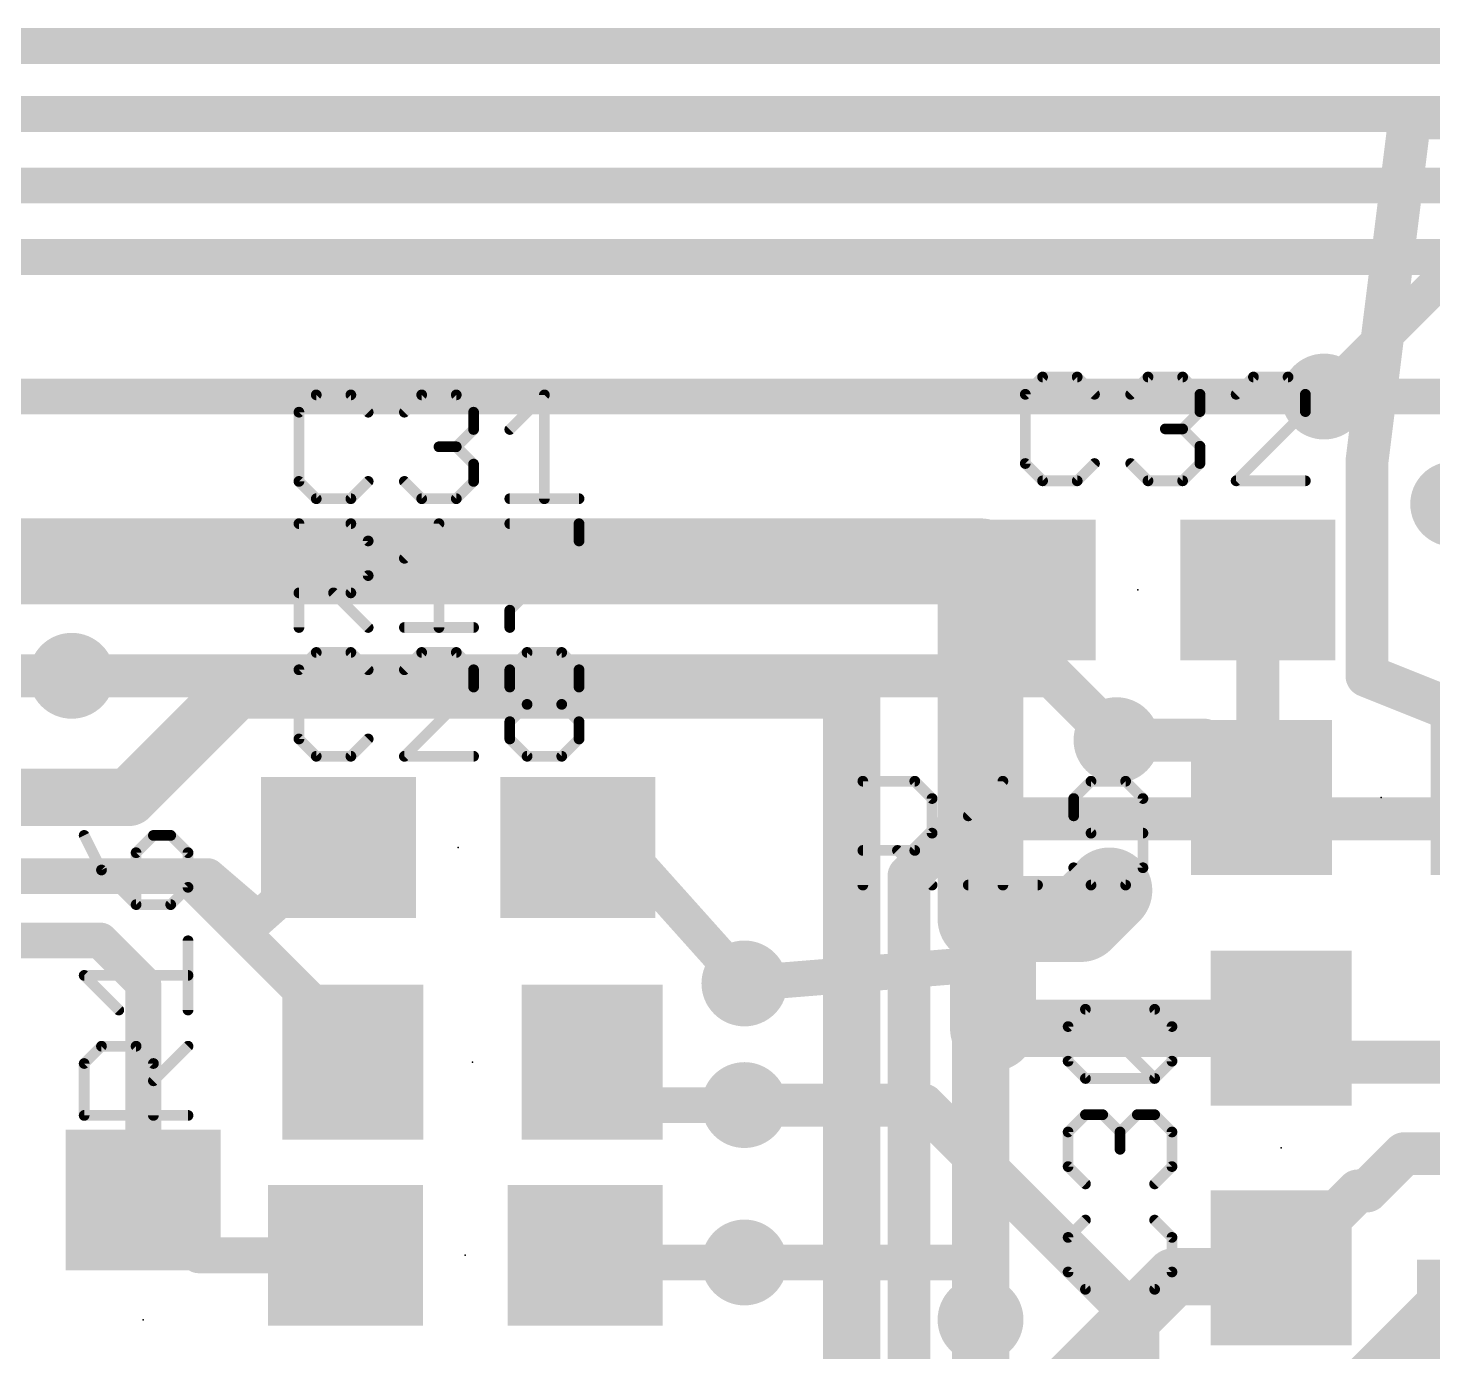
# Model space of a CAD drawing. Extents: x -1.6 to 81.6, y -2 to 51.3.
# Drawn here: x 61.51 to 71.49, y 20.8 to 30.2 of the extents above; entities that cross this region are included whole.
import ezdxf

# ---------------------------------------------------------------- set-up
doc = ezdxf.new("R2010")
doc.units = 0
for name, color, linetype in [('1', 22, 'CONTINUOUS'), ('16', 175, 'CONTINUOUS'), ('18', 82, 'CONTINUOUS'), ('23', 7, 'CONTINUOUS'), ('25', 253, 'CONTINUOUS')]:
    doc.layers.add(name, color=color, linetype=linetype)

# ---------------------------------------------------------------- blocks, each defined once
blk = doc.blocks.new('RECT')
blk.add_solid([(-0.5, -0.5), (0.5, -0.5), (-0.5, 0.5), (0.5, 0.5)])
blk = doc.blocks.new('ROUNDV')
at = {"const_width": 0.5}
blk.add_lwpolyline([(0, -0.25, 1), (0, 0.25, 1), (0, -0.25)], format="xyb", dxfattribs=at)

msp = doc.modelspace()

# ---------------------------------------------------------------- linework, layer by layer
at = {"layer": '1'}
for points, const_width in [([(56.2096, 30.075), (73.2748, 30.075)], 0.254), ([(56.4454, 29.5924), (73.2748, 29.5924)], 0.254), ([(71.0184, 27.1272), (71.3232, 29.5656)], 0.3048), ([(71.3232, 29.5656), (72.5424, 29.5656)], 0.3048), ([(56.6558, 29.0844), (73.2748, 29.0844)], 0.254), ([(56.8663, 28.5764), (73.2748, 28.5764)], 0.254), ([(56.5582, 27.5858), (70.104, 27.5858)], 0.254), ([(70.104, 27.5858), (70.7136, 27.5858)], 0.254), ([(70.7136, 27.5858), (70.104, 27.5858)], 0.254), ([(70.7136, 27.5858), (71.882, 27.5858)], 0.254), ([(71.0184, 25.6032), (71.0184, 27.1272)], 0.3048), ([(67.056, 26.416), (58.5216, 26.416)], 0.6096), ([(67.056, 26.416), (68.2752, 26.416)], 0.6096), ([(68.2752, 26.416), (68.2752, 26.2636)], 0.6096), ([(68.2752, 26.2636), (68.2752, 23.876)], 0.6096), ([(68.326, 26.2128), (68.2752, 26.2636)], 0.254), ([(68.5428, 26.2128), (68.326, 26.2128)], 0.254), ([(70.2428, 24.7668), (70.2428, 26.2128)], 0.3048), ([(61.8236, 25.6032), (56.0832, 25.6032)], 0.3048), ([(72.5424, 24.9936), (71.0184, 25.6032)], 0.3048), ([(62.23, 24.7396), (62.992, 25.5016)], 0.4064), ([(62.992, 25.5016), (66.3956, 25.5016)], 0.4064), ([(66.3956, 25.5016), (67.3608, 25.5016)], 0.4064), ([(67.3608, 25.5016), (67.3608, 23.4696)], 0.4064), ([(69.8636, 25.146), (69.2404, 25.146)], 0.3048), ([(70.2428, 24.7668), (69.8636, 25.146)], 0.3048), ([(56.3372, 24.7396), (62.23, 24.7396)], 0.4064), ([(70.27, 24.7396), (70.2428, 24.7668)], 0.3048), ([(70.2428, 24.7668), (70.27, 24.7396)], 0.3048), ([(63.1444, 23.876), (63.7168, 24.384)], 0.254), ([(65.4168, 24.384), (65.7352, 24.384)], 0.254), ([(65.7352, 24.384), (66.5988, 23.4188)], 0.254), ([(57.3532, 24.1808), (62.6364, 24.1808)], 0.254), ([(62.6364, 24.1808), (62.7888, 24.1808)], 0.254), ([(63.8184, 22.9988), (62.6364, 24.1808)], 0.254), ([(62.7888, 24.1808), (63.1444, 23.876)], 0.254), ([(68.2752, 23.876), (68.2752, 23.9776)], 0.6096), ([(68.3632, 23.788), (68.2752, 23.876)], 0.6096), ([(68.3632, 23.1004), (68.3632, 23.788)], 0.6096), ([(57.658, 23.7236), (61.6712, 23.7236)], 0.254), ([(61.6712, 23.7236), (62.0268, 23.7236)], 0.254), ([(62.0268, 23.7236), (62.3316, 23.4188)], 0.254), ([(67.3608, 23.4696), (67.3608, 20.4216)], 0.4064), ([(62.3316, 23.4188), (62.3316, 21.8812)], 0.254), ([(68.2752, 23.0124), (68.3632, 23.1004)], 0.4064), ([(68.3632, 23.1004), (70.4088, 23.1004)], 0.4064), ([(70.6492, 22.86), (70.4088, 23.1004)], 0.3048), ([(68.2752, 21.0312), (68.2752, 23.0124)], 0.4064), ([(63.8184, 22.86), (63.8184, 22.9988)], 0.254), ([(65.5184, 22.86), (65.5184, 22.5552)], 0.254), ([(71.8972, 22.86), (70.6492, 22.86)], 0.3048), ([(65.5184, 22.5552), (66.5988, 22.5552)], 0.254), ([(71.2828, 22.21), (71.0184, 21.9456)], 0.3048), ([(71.8972, 22.21), (71.2828, 22.21)], 0.3048), ([(70.954, 21.9456), (70.4088, 21.4004)], 0.3048), ([(71.0184, 21.9456), (70.954, 21.9456)], 0.3048), ([(62.3316, 21.8812), (62.7244, 21.4884)], 0.254), ([(62.7244, 21.4884), (63.7676, 21.4884)], 0.254), ([(65.4676, 21.4884), (65.6708, 21.4376)], 0.254), ([(65.6708, 21.4376), (66.5988, 21.4376)], 0.254), ([(70.4088, 21.4004), (70.3444, 21.336)], 0.4064), ([(69.6468, 21.336), (68.8848, 20.574)], 0.4064), ([(70.3444, 21.336), (69.6468, 21.336)], 0.4064)]:
    msp.add_lwpolyline(points, dxfattribs=dict(at, const_width=const_width))
for points, const_width in [([(71.3232, 29.6418, 1), (71.3232, 29.4894)], 0.1524), ([(71.3988, 29.5561, 1), (71.2476, 29.5751)], 0.1524), ([(70.104, 27.6493, 1), (70.104, 27.5223)], 0.127), ([(70.104, 27.6493, 1), (70.104, 27.5223)], 0.127), ([(70.104, 27.5223, 1), (70.104, 27.6493)], 0.127), ([(70.7136, 27.6493, 1), (70.7136, 27.5223)], 0.127), ([(70.7136, 27.5223, 1), (70.7136, 27.6493)], 0.127), ([(70.7136, 27.5223, 1), (70.7136, 27.6493)], 0.127), ([(71.0946, 27.1272, 1), (70.9422, 27.1272)], 0.1524), ([(70.9428, 27.1367, 1), (71.094, 27.1177)], 0.1524), ([(67.056, 26.5684, 1), (67.056, 26.2636)], 0.3048), ([(67.056, 26.2636, 1), (67.056, 26.5684)], 0.3048), ([(68.4276, 26.416, 1), (68.1228, 26.416)], 0.3048), ([(68.2752, 26.2636, 1), (68.2752, 26.5684)], 0.3048), ([(68.4276, 26.2636, 1), (68.1228, 26.2636)], 0.3048), ([(68.1228, 26.2636, 1), (68.4276, 26.2636)], 0.3048), ([(68.3201, 26.3085, 1), (68.2303, 26.2187)], 0.127), ([(68.326, 26.2763, 1), (68.326, 26.1493)], 0.127), ([(68.5428, 26.1493, 1), (68.5428, 26.2763)], 0.127), ([(70.319, 26.2128, 1), (70.1666, 26.2128)], 0.1524), ([(68.2811, 26.1679, 1), (68.3709, 26.2577)], 0.127), ([(61.8236, 25.527, 1), (61.8236, 25.6794)], 0.1524), ([(71.0467, 25.6739, 1), (70.9901, 25.5325)], 0.1524), ([(62.992, 25.6032, 1), (62.992, 25.4)], 0.2032), ([(63.0638, 25.4298, 1), (62.9202, 25.5734)], 0.2032), ([(66.3956, 25.6032, 1), (66.3956, 25.4)], 0.2032), ([(66.3956, 25.4, 1), (66.3956, 25.6032)], 0.2032), ([(67.4624, 25.5016, 1), (67.2592, 25.5016)], 0.2032), ([(67.3608, 25.4, 1), (67.3608, 25.6032)], 0.2032), ([(70.9422, 25.6032, 1), (71.0946, 25.6032)], 0.1524), ([(69.2404, 25.2222, 1), (69.2404, 25.0698)], 0.1524), ([(69.9175, 25.1999, 1), (69.8097, 25.0921)], 0.1524), ([(69.8636, 25.0698, 1), (69.8636, 25.2222)], 0.1524), ([(62.23, 24.638, 1), (62.23, 24.8412)], 0.2032), ([(62.1582, 24.8114, 1), (62.3018, 24.6678)], 0.2032), ([(70.2967, 24.8207, 1), (70.1889, 24.7129)], 0.1524), ([(70.2967, 24.8207, 1), (70.1889, 24.7129)], 0.1524), ([(70.1666, 24.7668, 1), (70.319, 24.7668)], 0.1524), ([(70.1889, 24.7129, 1), (70.2967, 24.8207)], 0.1524), ([(70.2161, 24.6857, 1), (70.3239, 24.7935)], 0.1524), ([(70.2161, 24.6857, 1), (70.3239, 24.7935)], 0.1524), ([(63.759, 24.3365, 1), (63.6746, 24.4315)], 0.127), ([(65.4168, 24.4475, 1), (65.4168, 24.3205)], 0.127), ([(65.7825, 24.4263, 1), (65.6879, 24.3417)], 0.127), ([(65.7352, 24.3205, 1), (65.7352, 24.4475)], 0.127), ([(62.6364, 24.2443, 1), (62.6364, 24.1173)], 0.127), ([(62.6813, 24.2257, 1), (62.5915, 24.1359)], 0.127), ([(62.6364, 24.1173, 1), (62.6364, 24.2443)], 0.127), ([(62.8301, 24.229, 1), (62.7475, 24.1326)], 0.127), ([(62.7888, 24.1173, 1), (62.7888, 24.2443)], 0.127), ([(68.4276, 23.9776, 1), (68.1228, 23.9776)], 0.3048), ([(68.383, 23.9838, 1), (68.1674, 23.7682)], 0.3048), ([(68.5156, 23.788, 1), (68.2108, 23.788)], 0.3048), ([(68.2554, 23.6802, 1), (68.471, 23.8958)], 0.3048), ([(63.1022, 23.9235, 1), (63.1866, 23.8285)], 0.127), ([(63.1031, 23.8278, 1), (63.1857, 23.9242)], 0.127), ([(68.1228, 23.876, 1), (68.4276, 23.876)], 0.3048), ([(68.1228, 23.876, 1), (68.4276, 23.876)], 0.3048), ([(61.6712, 23.7871, 1), (61.6712, 23.6601)], 0.127), ([(61.6712, 23.6601, 1), (61.6712, 23.7871)], 0.127), ([(62.0717, 23.7685, 1), (61.9819, 23.6787)], 0.127), ([(62.0268, 23.6601, 1), (62.0268, 23.7871)], 0.127), ([(67.4624, 23.4696, 1), (67.2592, 23.4696)], 0.2032), ([(62.3951, 23.4188, 1), (62.2681, 23.4188)], 0.127), ([(67.2592, 23.4696, 1), (67.4624, 23.4696)], 0.2032), ([(62.2867, 23.3739, 1), (62.3765, 23.4637)], 0.127), ([(66.5515, 23.3765, 1), (66.6461, 23.4611)], 0.127), ([(68.2108, 23.1004, 1), (68.5156, 23.1004)], 0.3048), ([(68.3632, 23.202, 1), (68.3632, 22.9988)], 0.2032), ([(68.435, 23.0286, 1), (68.2914, 23.1722)], 0.2032), ([(70.4627, 23.1543, 1), (70.3549, 23.0465)], 0.1524), ([(70.4088, 22.9988, 1), (70.4088, 23.202)], 0.2032), ([(68.3768, 23.0124, 1), (68.1736, 23.0124)], 0.2032), ([(68.2034, 23.0842, 1), (68.347, 22.9406)], 0.2032), ([(63.8819, 22.9988, 1), (63.7549, 22.9988)], 0.127), ([(63.7735, 22.9539, 1), (63.8633, 23.0437)], 0.127), ([(65.5819, 22.86, 1), (65.4549, 22.86)], 0.127), ([(70.6492, 22.9362, 1), (70.6492, 22.7838)], 0.1524), ([(70.5953, 22.8061, 1), (70.7031, 22.9139)], 0.1524), ([(63.7549, 22.86, 1), (63.8819, 22.86)], 0.127), ([(65.5184, 22.6187, 1), (65.5184, 22.4917)], 0.127), ([(66.5988, 22.4917, 1), (66.5988, 22.6187)], 0.127), ([(65.4549, 22.5552, 1), (65.5819, 22.5552)], 0.127), ([(71.2828, 22.2862, 1), (71.2828, 22.1338)], 0.1524), ([(71.3367, 22.1561, 1), (71.2289, 22.2639)], 0.1524), ([(70.954, 22.0218, 1), (70.954, 21.8694)], 0.1524), ([(71.0079, 21.8917, 1), (70.9001, 21.9995)], 0.1524), ([(70.9645, 21.9995, 1), (71.0723, 21.8917)], 0.1524), ([(71.0184, 21.8694, 1), (71.0184, 22.0218)], 0.1524), ([(62.3765, 21.9261, 1), (62.2867, 21.8363)], 0.127), ([(62.2681, 21.8812, 1), (62.3951, 21.8812)], 0.127), ([(62.7244, 21.5519, 1), (62.7244, 21.4249)], 0.127), ([(62.6795, 21.4435, 1), (62.7693, 21.5333)], 0.127), ([(63.7676, 21.4249, 1), (63.7676, 21.5519)], 0.127), ([(65.483, 21.55, 1), (65.4522, 21.4268)], 0.127), ([(65.6708, 21.5011, 1), (65.6708, 21.3741)], 0.127), ([(65.6554, 21.376, 1), (65.6862, 21.4992)], 0.127), ([(66.5988, 21.3741, 1), (66.5988, 21.5011)], 0.127), ([(70.4806, 21.3286, 1), (70.337, 21.4722)], 0.2032), ([(69.6468, 21.4376, 1), (69.6468, 21.2344)], 0.2032), ([(69.7186, 21.2642, 1), (69.575, 21.4078)], 0.2032), ([(70.2726, 21.4078, 1), (70.4162, 21.2642)], 0.2032), ([(70.3444, 21.2344, 1), (70.3444, 21.4376)], 0.2032), ([(70.3549, 21.4543, 1), (70.4627, 21.3465)], 0.1524), ([(68.1736, 21.0312, 1), (68.3768, 21.0312)], 0.2032)]:
    msp.add_lwpolyline(points, format="xyb", dxfattribs=dict(at, const_width=const_width))
at = {"layer": '16'}
for points, const_width in [([(72.2376, 29.1098), (70.7136, 27.5858)], 0.254), ([(68.7832, 25.6032), (61.8236, 25.6032)], 0.3048), ([(69.2404, 25.146), (68.7832, 25.6032)], 0.3048), ([(67.7672, 24.1808), (68.1736, 24.5872)], 0.3048), ([(68.1736, 24.5872), (78.1304, 24.5872)], 0.3048), ([(68.9864, 23.876), (69.1896, 24.0792)], 0.6096), ([(67.7672, 0.8128), (67.7672, 24.1808)], 0.3048), ([(68.2752, 23.876), (68.7832, 23.876)], 0.6096), ([(68.7832, 23.876), (68.9864, 23.876)], 0.6096), ([(68.4784, 23.5712), (68.7832, 23.876)], 0.254), ([(66.5988, 23.4188), (68.4784, 23.5712)], 0.254), ([(66.9036, 22.5552), (66.5988, 22.5552)], 0.3048), ([(67.8688, 22.5552), (66.9036, 22.5552)], 0.3048), ([(69.3928, 21.0312), (67.8688, 22.5552)], 0.3048), ([(72.0502, 21.6058), (70.7136, 20.2692)], 0.4064), ([(66.5988, 21.4376), (68.2752, 21.4376)], 0.254), ([(68.2752, 21.4376), (68.2752, 21.0312)], 0.254), ([(68.2752, 18.7452), (68.2752, 21.0312)], 0.4064), ([(69.3928, 20.5232), (69.3928, 21.0312)], 0.3048)]:
    msp.add_lwpolyline(points, dxfattribs=dict(at, const_width=const_width))
for points, const_width in [([(70.6687, 27.6307, 1), (70.7585, 27.5409)], 0.127), ([(61.8236, 25.6794, 1), (61.8236, 25.527)], 0.1524), ([(68.8371, 25.6571, 1), (68.7293, 25.5493)], 0.1524), ([(68.7832, 25.527, 1), (68.7832, 25.6794)], 0.1524), ([(69.1865, 25.0921, 1), (69.2943, 25.1999)], 0.1524), ([(68.1736, 24.6634, 1), (68.1736, 24.511)], 0.1524), ([(68.2275, 24.5333, 1), (68.1197, 24.6411)], 0.1524), ([(69.2974, 23.9714, 1), (69.0818, 24.187)], 0.3048), ([(67.8434, 24.1808, 1), (67.691, 24.1808)], 0.1524), ([(67.7133, 24.2347, 1), (67.8211, 24.1269)], 0.1524), ([(68.2752, 24.0284, 1), (68.2752, 23.7236)], 0.3048), ([(68.7832, 24.0284, 1), (68.7832, 23.7236)], 0.3048), ([(68.7832, 23.7236, 1), (68.7832, 24.0284)], 0.3048), ([(68.8786, 23.9838, 1), (69.0942, 23.7682)], 0.3048), ([(68.9864, 23.7236, 1), (68.9864, 24.0284)], 0.3048), ([(68.8281, 23.8311, 1), (68.7383, 23.9209)], 0.127), ([(68.4335, 23.6161, 1), (68.5233, 23.5263)], 0.127), ([(68.4835, 23.5079, 1), (68.4733, 23.6345)], 0.127), ([(66.5937, 23.4821, 1), (66.6039, 23.3555)], 0.127), ([(66.5988, 22.6314, 1), (66.5988, 22.479)], 0.1524), ([(66.9036, 22.6314, 1), (66.9036, 22.479)], 0.1524), ([(66.9036, 22.479, 1), (66.9036, 22.6314)], 0.1524), ([(67.9227, 22.6091, 1), (67.8149, 22.5013)], 0.1524), ([(67.8688, 22.479, 1), (67.8688, 22.6314)], 0.1524), ([(66.5988, 21.5011, 1), (66.5988, 21.3741)], 0.127), ([(68.3387, 21.4376, 1), (68.2117, 21.4376)], 0.127), ([(68.2752, 21.3741, 1), (68.2752, 21.5011)], 0.127), ([(68.3768, 21.0312, 1), (68.1736, 21.0312)], 0.2032), ([(69.469, 21.0312, 1), (69.3166, 21.0312)], 0.1524), ([(69.3389, 20.9773, 1), (69.4467, 21.0851)], 0.1524), ([(68.2117, 21.0312, 1), (68.3387, 21.0312)], 0.127)]:
    msp.add_lwpolyline(points, format="xyb", dxfattribs=dict(at, const_width=const_width))
at = {"layer": '23'}
for p in [(69.3928, 26.2128), (71.12, 24.7396), (64.5668, 24.384), (64.6684, 22.86), (70.4088, 22.2504), (64.6176, 21.4884), (62.3316, 21.0312)]:
    msp.add_point(p, dxfattribs=at)
at = {"layer": '25', "const_width": 0.0762}
for points in [[(68.7156, 27.7247), (68.5927, 27.6019)], [(68.9613, 27.7247), (68.7156, 27.7247)], [(69.0842, 27.6019), (68.9613, 27.7247)], [(69.3411, 27.6019), (69.464, 27.7247)], [(69.464, 27.7247), (69.7097, 27.7247)], [(69.7097, 27.7247), (69.8326, 27.6019)], [(70.2124, 27.7247), (70.0895, 27.6019)], [(70.4581, 27.7247), (70.2124, 27.7247)], [(70.581, 27.6019), (70.4581, 27.7247)], [(63.5594, 27.5977), (63.4365, 27.4749)], [(63.8051, 27.5977), (63.5594, 27.5977)], [(63.928, 27.4749), (63.8051, 27.5977)], [(64.1849, 27.4749), (64.3078, 27.5977)], [(64.3078, 27.5977), (64.5535, 27.5977)], [(64.5535, 27.5977), (64.6764, 27.4749)], [(64.9333, 27.352), (65.1791, 27.5977)], [(65.1791, 27.5977), (65.1791, 26.8605)], [(68.5927, 27.6019), (68.5927, 27.1104)], [(69.8326, 27.6019), (69.8326, 27.479)], [(70.581, 27.479), (70.581, 27.6019)], [(63.4365, 27.4749), (63.4365, 26.9834)], [(64.6764, 27.4749), (64.6764, 27.352)], [(69.8326, 27.479), (69.7097, 27.3561)], [(70.0895, 26.9875), (70.581, 27.479)], [(64.6764, 27.352), (64.5535, 27.2291)], [(69.7097, 27.3561), (69.5869, 27.3561)], [(69.7097, 27.3561), (69.8326, 27.2332)], [(64.5535, 27.2291), (64.4307, 27.2291)], [(64.5535, 27.2291), (64.6764, 27.1062)], [(69.8326, 27.2332), (69.8326, 27.1104)], [(64.6764, 27.1062), (64.6764, 26.9834)], [(68.5927, 27.1104), (68.7156, 26.9875)], [(68.9613, 26.9875), (69.0842, 27.1104)], [(69.464, 26.9875), (69.3411, 27.1104)], [(69.8326, 27.1104), (69.7097, 26.9875)], [(63.4365, 26.9834), (63.5594, 26.8605)], [(63.8051, 26.8605), (63.928, 26.9834)], [(64.3078, 26.8605), (64.1849, 26.9834)], [(64.6764, 26.9834), (64.5535, 26.8605)], [(68.7156, 26.9875), (68.9613, 26.9875)], [(69.7097, 26.9875), (69.464, 26.9875)], [(70.581, 26.9875), (70.0895, 26.9875)], [(63.5594, 26.8605), (63.8051, 26.8605)], [(64.5535, 26.8605), (64.3078, 26.8605)], [(64.9333, 26.8605), (65.4248, 26.8605)], [(63.4365, 25.9461), (63.4365, 26.6833)], [(63.4365, 26.6833), (63.8051, 26.6833)], [(63.8051, 26.6833), (63.928, 26.5605)], [(64.1849, 26.4376), (64.4307, 26.6833)], [(64.4307, 26.6833), (64.4307, 25.9461)], [(64.9333, 26.6833), (65.4248, 26.6833)], [(65.4248, 26.6833), (65.4248, 26.5605)], [(63.928, 26.5605), (63.928, 26.3147)], [(65.4248, 26.5605), (64.9333, 26.069)], [(63.928, 26.3147), (63.8051, 26.1918)], [(63.8051, 26.1918), (63.4365, 26.1918)], [(63.6822, 26.1918), (63.928, 25.9461)], [(64.9333, 26.069), (64.9333, 25.9461)], [(64.1849, 25.9461), (64.6764, 25.9461)], [(63.5594, 25.7689), (63.4365, 25.6461)], [(63.8051, 25.7689), (63.5594, 25.7689)], [(63.928, 25.6461), (63.8051, 25.7689)], [(64.3078, 25.7689), (64.1849, 25.6461)], [(64.5535, 25.7689), (64.3078, 25.7689)], [(64.6764, 25.6461), (64.5535, 25.7689)], [(64.9333, 25.6461), (65.0562, 25.7689)], [(65.0562, 25.7689), (65.3019, 25.7689)], [(65.3019, 25.7689), (65.4248, 25.6461)], [(63.4365, 25.6461), (63.4365, 25.1546)], [(64.6764, 25.5232), (64.6764, 25.6461)], [(64.9333, 25.5232), (64.9333, 25.6461)], [(65.4248, 25.6461), (65.4248, 25.5232)], [(64.1849, 25.0317), (64.6764, 25.5232)], [(65.0562, 25.4003), (64.9333, 25.5232)], [(65.4248, 25.5232), (65.3019, 25.4003)], [(64.9333, 25.2774), (65.0562, 25.4003)], [(65.0562, 25.4003), (65.3019, 25.4003)], [(65.3019, 25.4003), (65.4248, 25.2774)], [(64.9333, 25.1546), (64.9333, 25.2774)], [(65.4248, 25.2774), (65.4248, 25.1546)], [(63.4365, 25.1546), (63.5594, 25.0317)], [(63.8051, 25.0317), (63.928, 25.1546)], [(65.0562, 25.0317), (64.9333, 25.1546)], [(65.4248, 25.1546), (65.3019, 25.0317)], [(63.5594, 25.0317), (63.8051, 25.0317)], [(64.6764, 25.0317), (64.1849, 25.0317)], [(65.3019, 25.0317), (65.0562, 25.0317)], [(67.4397, 24.1173), (67.4397, 24.8545)], [(67.4397, 24.8545), (67.8083, 24.8545)], [(67.8083, 24.8545), (67.9311, 24.7317)], [(68.1881, 24.6088), (68.4338, 24.8545)], [(68.4338, 24.8545), (68.4338, 24.1173)], [(69.0594, 24.8545), (68.9365, 24.7317)], [(69.3051, 24.8545), (69.0594, 24.8545)], [(69.428, 24.7317), (69.3051, 24.8545)], [(67.9311, 24.7317), (67.9311, 24.4859)], [(68.9365, 24.7317), (68.9365, 24.6088)], [(69.428, 24.2402), (69.428, 24.7317)], [(68.9365, 24.6088), (69.0594, 24.4859)], [(61.9119, 24.47), (62.0347, 24.2242)], [(62.4034, 24.47), (62.2805, 24.3471)], [(62.5262, 24.47), (62.4034, 24.47)], [(62.6491, 24.3471), (62.5262, 24.47)], [(67.9311, 24.4859), (67.8083, 24.363)], [(69.0594, 24.4859), (69.428, 24.4859)], [(62.2805, 24.3471), (62.2805, 23.9785)], [(62.6491, 24.1014), (62.6491, 24.3471)], [(67.8083, 24.363), (67.4397, 24.363)], [(67.6854, 24.363), (67.9311, 24.1173)], [(62.0347, 24.2242), (62.2805, 23.9785)], [(68.9365, 24.2402), (69.0594, 24.1173)], [(69.3051, 24.1173), (69.428, 24.2402)], [(62.5262, 23.9785), (62.6491, 24.1014)], [(68.1881, 24.1173), (68.6796, 24.1173)], [(69.0594, 24.1173), (69.3051, 24.1173)], [(62.2805, 23.9785), (62.5262, 23.9785)], [(62.6491, 23.2301), (62.6491, 23.7216)], [(62.1576, 23.2301), (61.9119, 23.4758)], [(61.9119, 23.4758), (62.6491, 23.4758)], [(68.8969, 23.1125), (69.0197, 23.2354)], [(69.0197, 23.2354), (69.5112, 23.2354)], [(69.5112, 22.7439), (69.0197, 23.2354)], [(69.5112, 23.2354), (69.6341, 23.1125)], [(68.8969, 22.8668), (68.8969, 23.1125)], [(69.6341, 23.1125), (69.6341, 22.8668)], [(61.9119, 22.8503), (62.0347, 22.9731)], [(62.0347, 22.9731), (62.2805, 22.9731)], [(62.2805, 22.9731), (62.4034, 22.8503)], [(62.4034, 22.7274), (62.6491, 22.9731)], [(61.9119, 22.4817), (61.9119, 22.8503)], [(62.4034, 22.8503), (62.4034, 22.4817)], [(69.0197, 22.7439), (68.8969, 22.8668)], [(69.6341, 22.8668), (69.5112, 22.7439)], [(69.5112, 22.7439), (69.0197, 22.7439)], [(62.6491, 22.4817), (61.9119, 22.4817)], [(68.8969, 22.3641), (69.0197, 22.487)], [(69.0197, 22.487), (69.1426, 22.487)], [(69.1426, 22.487), (69.2655, 22.3641)], [(69.2655, 22.3641), (69.3884, 22.487)], [(69.3884, 22.487), (69.5112, 22.487)], [(69.5112, 22.487), (69.6341, 22.3641)], [(68.8969, 22.1184), (68.8969, 22.3641)], [(69.2655, 22.3641), (69.2655, 22.2413)], [(69.6341, 22.3641), (69.6341, 22.1184)], [(69.0197, 21.9955), (68.8969, 22.1184)], [(69.6341, 22.1184), (69.5112, 21.9955)], [(69.0197, 21.7386), (68.8969, 21.6157)], [(69.6341, 21.6157), (69.5112, 21.7386)], [(68.8969, 21.6157), (68.8969, 21.37)], [(69.6341, 21.37), (69.6341, 21.6157)], [(68.8969, 21.37), (69.0197, 21.2471)], [(69.5112, 21.2471), (69.6341, 21.37)], [(69.0197, 21.2471), (69.5112, 21.2471)]]:
    msp.add_lwpolyline(points, dxfattribs=at)
at = {"layer": '25', "const_width": 0.0381}
for points in [[(68.7156, 27.7438, 1), (68.7156, 27.7057)], [(68.729, 27.7113, 1), (68.7021, 27.7382)], [(68.9748, 27.7382, 1), (68.9478, 27.7113)], [(68.9613, 27.7057, 1), (68.9613, 27.7438)], [(69.464, 27.7438, 1), (69.464, 27.7057)], [(69.4775, 27.7113, 1), (69.4505, 27.7382)], [(69.7232, 27.7382, 1), (69.6963, 27.7113)], [(69.7097, 27.7057, 1), (69.7097, 27.7438)], [(70.2124, 27.7438, 1), (70.2124, 27.7057)], [(70.2259, 27.7113, 1), (70.1989, 27.7382)], [(70.4716, 27.7382, 1), (70.4447, 27.7113)], [(70.4581, 27.7057, 1), (70.4581, 27.7438)], [(63.5594, 27.6168, 1), (63.5594, 27.5787)], [(63.5728, 27.5843, 1), (63.5459, 27.6112)], [(63.8186, 27.6112, 1), (63.7916, 27.5843)], [(63.8051, 27.5787, 1), (63.8051, 27.6168)], [(64.3078, 27.6168, 1), (64.3078, 27.5787)], [(64.3213, 27.5843, 1), (64.2943, 27.6112)], [(64.567, 27.6112, 1), (64.5401, 27.5843)], [(64.5535, 27.5787, 1), (64.5535, 27.6168)], [(65.1981, 27.5977, 1), (65.16, 27.5977)], [(65.1925, 27.5843, 1), (65.1656, 27.6112)], [(68.5792, 27.6153, 1), (68.6062, 27.5884)], [(68.6118, 27.6019, 1), (68.5737, 27.6019)], [(69.0707, 27.5884, 1), (69.0977, 27.6153)], [(69.3276, 27.6153, 1), (69.3546, 27.5884)], [(69.8516, 27.6019, 1), (69.8136, 27.6019)], [(69.8191, 27.5884, 1), (69.8461, 27.6153)], [(70.0761, 27.6153, 1), (70.103, 27.5884)], [(70.6001, 27.6019, 1), (70.562, 27.6019)], [(70.5675, 27.5884, 1), (70.5945, 27.6153)], [(63.4556, 27.4749, 1), (63.4175, 27.4749)], [(63.423, 27.4883, 1), (63.45, 27.4614)], [(63.9145, 27.4614, 1), (63.9415, 27.4883)], [(64.1714, 27.4883, 1), (64.1984, 27.4614)], [(64.6954, 27.4749, 1), (64.6574, 27.4749)], [(64.6629, 27.4614, 1), (64.6899, 27.4883)], [(69.8136, 27.479, 1), (69.8516, 27.479)], [(69.8461, 27.4655, 1), (69.8191, 27.4925)], [(70.562, 27.479, 1), (70.6001, 27.479)], [(70.5945, 27.4655, 1), (70.5675, 27.4925)], [(64.6574, 27.352, 1), (64.6954, 27.352)], [(64.6899, 27.3385, 1), (64.6629, 27.3655)], [(64.9199, 27.3655, 1), (64.9468, 27.3385)], [(69.5869, 27.3752, 1), (69.5869, 27.3371)], [(69.7232, 27.3696, 1), (69.6963, 27.3426)], [(69.6963, 27.3696, 1), (69.7232, 27.3426)], [(69.7097, 27.3371, 1), (69.7097, 27.3752)], [(64.4307, 27.2482, 1), (64.4307, 27.2101)], [(64.567, 27.2426, 1), (64.5401, 27.2156)], [(64.5401, 27.2426, 1), (64.567, 27.2156)], [(64.5535, 27.2101, 1), (64.5535, 27.2482)], [(69.8516, 27.2332, 1), (69.8136, 27.2332)], [(69.8191, 27.2198, 1), (69.8461, 27.2467)], [(64.6954, 27.1062, 1), (64.6574, 27.1062)], [(64.6629, 27.0928, 1), (64.6899, 27.1197)], [(68.6062, 27.1238, 1), (68.5792, 27.0969)], [(68.5737, 27.1104, 1), (68.6118, 27.1104)], [(69.0977, 27.0969, 1), (69.0707, 27.1238)], [(69.3546, 27.1238, 1), (69.3276, 27.0969)], [(69.8136, 27.1104, 1), (69.8516, 27.1104)], [(69.8461, 27.0969, 1), (69.8191, 27.1238)], [(63.45, 26.9968, 1), (63.423, 26.9699)], [(63.4175, 26.9834, 1), (63.4556, 26.9834)], [(63.9415, 26.9699, 1), (63.9145, 26.9968)], [(64.1984, 26.9968, 1), (64.1714, 26.9699)], [(64.6574, 26.9834, 1), (64.6954, 26.9834)], [(64.6899, 26.9699, 1), (64.6629, 26.9968)], [(68.7156, 27.0066, 1), (68.7156, 26.9685)], [(68.7021, 26.974, 1), (68.729, 27.001)], [(68.9478, 27.001, 1), (68.9748, 26.974)], [(68.9613, 26.9685, 1), (68.9613, 27.0066)], [(69.464, 27.0066, 1), (69.464, 26.9685)], [(69.4505, 26.974, 1), (69.4775, 27.001)], [(69.6963, 27.001, 1), (69.7232, 26.974)], [(69.7097, 26.9685, 1), (69.7097, 27.0066)], [(70.0895, 27.0066, 1), (70.0895, 26.9685)], [(70.0761, 27.001, 1), (70.103, 26.974)], [(70.581, 26.9685, 1), (70.581, 27.0066)], [(63.5594, 26.8796, 1), (63.5594, 26.8415)], [(63.5459, 26.847, 1), (63.5728, 26.874)], [(63.7916, 26.874, 1), (63.8186, 26.847)], [(63.8051, 26.8415, 1), (63.8051, 26.8796)], [(64.3078, 26.8796, 1), (64.3078, 26.8415)], [(64.2943, 26.847, 1), (64.3213, 26.874)], [(64.5401, 26.874, 1), (64.567, 26.847)], [(64.5535, 26.8415, 1), (64.5535, 26.8796)], [(64.9333, 26.8796, 1), (64.9333, 26.8415)], [(65.16, 26.8605, 1), (65.1981, 26.8605)], [(65.4248, 26.8415, 1), (65.4248, 26.8796)], [(63.4365, 26.7024, 1), (63.4365, 26.6643)], [(63.4556, 26.6833, 1), (63.4175, 26.6833)], [(63.8186, 26.6968, 1), (63.7916, 26.6699)], [(63.8051, 26.6643, 1), (63.8051, 26.7024)], [(64.4497, 26.6833, 1), (64.4116, 26.6833)], [(64.4441, 26.6699, 1), (64.4172, 26.6968)], [(64.9333, 26.7024, 1), (64.9333, 26.6643)], [(65.4439, 26.6833, 1), (65.4058, 26.6833)], [(65.4248, 26.6643, 1), (65.4248, 26.7024)], [(63.947, 26.5605, 1), (63.9089, 26.5605)], [(63.9145, 26.547, 1), (63.9415, 26.5739)], [(65.4058, 26.5605, 1), (65.4439, 26.5605)], [(65.4383, 26.547, 1), (65.4113, 26.5739)], [(64.1714, 26.4511, 1), (64.1984, 26.4241)], [(63.9089, 26.3147, 1), (63.947, 26.3147)], [(63.9415, 26.3012, 1), (63.9145, 26.3282)], [(63.4365, 26.2109, 1), (63.4365, 26.1728)], [(63.6957, 26.2053, 1), (63.6688, 26.1784)], [(63.8051, 26.1728, 1), (63.8051, 26.2109)], [(63.7916, 26.2053, 1), (63.8186, 26.1784)], [(64.9524, 26.069, 1), (64.9143, 26.069)], [(64.9199, 26.0824, 1), (64.9468, 26.0555)], [(63.4175, 25.9461, 1), (63.4556, 25.9461)], [(63.9145, 25.9326, 1), (63.9415, 25.9596)], [(64.1849, 25.9652, 1), (64.1849, 25.9271)], [(64.4116, 25.9461, 1), (64.4497, 25.9461)], [(64.6764, 25.9271, 1), (64.6764, 25.9652)], [(64.9143, 25.9461, 1), (64.9524, 25.9461)], [(63.5594, 25.788, 1), (63.5594, 25.7499)], [(63.5728, 25.7555, 1), (63.5459, 25.7824)], [(63.8186, 25.7824, 1), (63.7916, 25.7555)], [(63.8051, 25.7499, 1), (63.8051, 25.788)], [(64.3078, 25.788, 1), (64.3078, 25.7499)], [(64.3213, 25.7555, 1), (64.2943, 25.7824)], [(64.567, 25.7824, 1), (64.5401, 25.7555)], [(64.5535, 25.7499, 1), (64.5535, 25.788)], [(65.0562, 25.788, 1), (65.0562, 25.7499)], [(65.0697, 25.7555, 1), (65.0427, 25.7824)], [(65.3154, 25.7824, 1), (65.2885, 25.7555)], [(65.3019, 25.7499, 1), (65.3019, 25.788)], [(63.4556, 25.6461, 1), (63.4175, 25.6461)], [(63.423, 25.6595, 1), (63.45, 25.6326)], [(63.9145, 25.6326, 1), (63.9415, 25.6595)], [(64.1714, 25.6595, 1), (64.1984, 25.6326)], [(64.6954, 25.6461, 1), (64.6574, 25.6461)], [(64.6629, 25.6326, 1), (64.6899, 25.6595)], [(64.9524, 25.6461, 1), (64.9143, 25.6461)], [(64.9199, 25.6595, 1), (64.9468, 25.6326)], [(65.4439, 25.6461, 1), (65.4058, 25.6461)], [(65.4113, 25.6326, 1), (65.4383, 25.6595)], [(64.6574, 25.5232, 1), (64.6954, 25.5232)], [(64.6899, 25.5097, 1), (64.6629, 25.5367)], [(64.9468, 25.5367, 1), (64.9199, 25.5097)], [(64.9143, 25.5232, 1), (64.9524, 25.5232)], [(65.4058, 25.5232, 1), (65.4439, 25.5232)], [(65.4383, 25.5097, 1), (65.4113, 25.5367)], [(65.0562, 25.4194, 1), (65.0562, 25.3813)], [(65.0697, 25.3868, 1), (65.0427, 25.4138)], [(65.0427, 25.3868, 1), (65.0697, 25.4138)], [(65.3154, 25.4138, 1), (65.2885, 25.3868)], [(65.2885, 25.4138, 1), (65.3154, 25.3868)], [(65.3019, 25.3813, 1), (65.3019, 25.4194)], [(64.9524, 25.2774, 1), (64.9143, 25.2774)], [(64.9199, 25.2909, 1), (64.9468, 25.264)], [(65.4439, 25.2774, 1), (65.4058, 25.2774)], [(65.4113, 25.264, 1), (65.4383, 25.2909)], [(63.45, 25.168, 1), (63.423, 25.1411)], [(63.4175, 25.1546, 1), (63.4556, 25.1546)], [(63.9415, 25.1411, 1), (63.9145, 25.168)], [(64.9468, 25.168, 1), (64.9199, 25.1411)], [(64.9143, 25.1546, 1), (64.9524, 25.1546)], [(65.4058, 25.1546, 1), (65.4439, 25.1546)], [(65.4383, 25.1411, 1), (65.4113, 25.168)], [(63.5594, 25.0508, 1), (63.5594, 25.0127)], [(63.5459, 25.0182, 1), (63.5728, 25.0452)], [(63.7916, 25.0452, 1), (63.8186, 25.0182)], [(63.8051, 25.0127, 1), (63.8051, 25.0508)], [(64.1849, 25.0508, 1), (64.1849, 25.0127)], [(64.1714, 25.0452, 1), (64.1984, 25.0182)], [(64.6764, 25.0127, 1), (64.6764, 25.0508)], [(65.0562, 25.0508, 1), (65.0562, 25.0127)], [(65.0427, 25.0182, 1), (65.0697, 25.0452)], [(65.2885, 25.0452, 1), (65.3154, 25.0182)], [(65.3019, 25.0127, 1), (65.3019, 25.0508)], [(67.4587, 24.8545, 1), (67.4206, 24.8545)], [(67.4397, 24.8736, 1), (67.4397, 24.8355)], [(67.8217, 24.868, 1), (67.7948, 24.8411)], [(67.8083, 24.8355, 1), (67.8083, 24.8736)], [(68.4529, 24.8545, 1), (68.4148, 24.8545)], [(68.4473, 24.8411, 1), (68.4203, 24.868)], [(69.0594, 24.8736, 1), (69.0594, 24.8355)], [(69.0728, 24.8411, 1), (69.0459, 24.868)], [(69.3186, 24.868, 1), (69.2916, 24.8411)], [(69.3051, 24.8355, 1), (69.3051, 24.8736)], [(67.9502, 24.7317, 1), (67.9121, 24.7317)], [(67.9177, 24.7182, 1), (67.9446, 24.7451)], [(68.9555, 24.7317, 1), (68.9174, 24.7317)], [(68.923, 24.7451, 1), (68.95, 24.7182)], [(69.447, 24.7317, 1), (69.4089, 24.7317)], [(69.4145, 24.7182, 1), (69.4414, 24.7451)], [(68.1746, 24.6223, 1), (68.2015, 24.5953)], [(68.95, 24.6223, 1), (68.923, 24.5953)], [(68.9174, 24.6088, 1), (68.9555, 24.6088)], [(61.9289, 24.4785, 1), (61.8948, 24.4614)], [(62.4034, 24.489, 1), (62.4034, 24.4509)], [(62.4168, 24.4565, 1), (62.3899, 24.4834)], [(62.5397, 24.4834, 1), (62.5128, 24.4565)], [(62.5262, 24.4509, 1), (62.5262, 24.489)], [(67.9121, 24.4859, 1), (67.9502, 24.4859)], [(67.9446, 24.4724, 1), (67.9177, 24.4994)], [(69.0594, 24.505, 1), (69.0594, 24.4669)], [(69.0459, 24.4724, 1), (69.0728, 24.4994)], [(69.428, 24.4669, 1), (69.428, 24.505)], [(62.2995, 24.3471, 1), (62.2614, 24.3471)], [(62.267, 24.3606, 1), (62.294, 24.3336)], [(62.6682, 24.3471, 1), (62.6301, 24.3471)], [(62.6356, 24.3336, 1), (62.6626, 24.3606)], [(67.4397, 24.3821, 1), (67.4397, 24.344)], [(67.6989, 24.3765, 1), (67.6719, 24.3496)], [(67.7948, 24.3765, 1), (67.8217, 24.3496)], [(67.8083, 24.344, 1), (67.8083, 24.3821)], [(62.0482, 24.2377, 1), (62.0213, 24.2108)], [(62.0177, 24.2157, 1), (62.0518, 24.2327)], [(68.95, 24.2536, 1), (68.923, 24.2267)], [(69.4089, 24.2402, 1), (69.447, 24.2402)], [(69.4414, 24.2267, 1), (69.4145, 24.2536)], [(62.6626, 24.0879, 1), (62.6356, 24.1148)], [(67.4206, 24.1173, 1), (67.4587, 24.1173)], [(67.9177, 24.1038, 1), (67.9446, 24.1308)], [(68.1881, 24.1364, 1), (68.1881, 24.0983)], [(68.4148, 24.1173, 1), (68.4529, 24.1173)], [(68.6796, 24.0983, 1), (68.6796, 24.1364)], [(69.0594, 24.1364, 1), (69.0594, 24.0983)], [(69.0459, 24.1038, 1), (69.0728, 24.1308)], [(69.2916, 24.1308, 1), (69.3186, 24.1038)], [(69.3051, 24.0983, 1), (69.3051, 24.1364)], [(62.6301, 24.1014, 1), (62.6682, 24.1014)], [(62.2805, 23.9975, 1), (62.2805, 23.9594)], [(62.2614, 23.9785, 1), (62.2995, 23.9785)], [(62.267, 23.965, 1), (62.294, 23.992)], [(62.5128, 23.992, 1), (62.5397, 23.965)], [(62.5262, 23.9594, 1), (62.5262, 23.9975)], [(62.6682, 23.7216, 1), (62.6301, 23.7216)], [(61.9253, 23.4893, 1), (61.8984, 23.4623)], [(61.9119, 23.4949, 1), (61.9119, 23.4568)], [(62.6491, 23.4568, 1), (62.6491, 23.4949)], [(62.1441, 23.2166, 1), (62.1711, 23.2435)], [(62.6301, 23.2301, 1), (62.6682, 23.2301)], [(69.0197, 23.2545, 1), (69.0197, 23.2164)], [(69.0332, 23.2489, 1), (69.0063, 23.2219)], [(69.0332, 23.2219, 1), (69.0063, 23.2489)], [(69.5247, 23.2489, 1), (69.4978, 23.2219)], [(69.5112, 23.2164, 1), (69.5112, 23.2545)], [(68.9159, 23.1125, 1), (68.8778, 23.1125)], [(68.8834, 23.126, 1), (68.9103, 23.0991)], [(69.6531, 23.1125, 1), (69.6151, 23.1125)], [(69.6206, 23.0991, 1), (69.6476, 23.126)], [(62.0347, 22.9922, 1), (62.0347, 22.9541)], [(62.0482, 22.9597, 1), (62.0213, 22.9866)], [(62.294, 22.9866, 1), (62.267, 22.9597)], [(62.2805, 22.9541, 1), (62.2805, 22.9922)], [(62.6626, 22.9597, 1), (62.6356, 22.9866)], [(61.9309, 22.8503, 1), (61.8928, 22.8503)], [(61.8984, 22.8637, 1), (61.9253, 22.8368)], [(62.4224, 22.8503, 1), (62.3843, 22.8503)], [(62.3899, 22.8368, 1), (62.4168, 22.8637)], [(68.9103, 22.8803, 1), (68.8834, 22.8533)], [(68.8778, 22.8668, 1), (68.9159, 22.8668)], [(69.6151, 22.8668, 1), (69.6531, 22.8668)], [(69.6476, 22.8533, 1), (69.6206, 22.8803)], [(62.3899, 22.7409, 1), (62.4168, 22.7139)], [(69.0197, 22.763, 1), (69.0197, 22.7249)], [(69.0063, 22.7305, 1), (69.0332, 22.7574)], [(69.4978, 22.7574, 1), (69.5247, 22.7305)], [(69.4978, 22.7305, 1), (69.5247, 22.7574)], [(69.5112, 22.7249, 1), (69.5112, 22.763)], [(61.9119, 22.5007, 1), (61.9119, 22.4626)], [(61.8928, 22.4817, 1), (61.9309, 22.4817)], [(62.3843, 22.4817, 1), (62.4224, 22.4817)], [(62.6491, 22.4626, 1), (62.6491, 22.5007)], [(69.0197, 22.5061, 1), (69.0197, 22.468)], [(69.0332, 22.4735, 1), (69.0063, 22.5005)], [(69.1561, 22.5005, 1), (69.1291, 22.4735)], [(69.1426, 22.468, 1), (69.1426, 22.5061)], [(69.3884, 22.5061, 1), (69.3884, 22.468)], [(69.4018, 22.4735, 1), (69.3749, 22.5005)], [(69.5247, 22.5005, 1), (69.4978, 22.4735)], [(69.5112, 22.468, 1), (69.5112, 22.5061)], [(68.9159, 22.3641, 1), (68.8778, 22.3641)], [(68.8834, 22.3776, 1), (68.9103, 22.3507)], [(69.2845, 22.3641, 1), (69.2464, 22.3641)], [(69.252, 22.3776, 1), (69.279, 22.3507)], [(69.252, 22.3507, 1), (69.279, 22.3776)], [(69.6531, 22.3641, 1), (69.6151, 22.3641)], [(69.6206, 22.3507, 1), (69.6476, 22.3776)], [(69.2464, 22.2413, 1), (69.2845, 22.2413)], [(68.9103, 22.1319, 1), (68.8834, 22.1049)], [(69.6476, 22.1049, 1), (69.6206, 22.1319)], [(68.8778, 22.1184, 1), (68.9159, 22.1184)], [(69.6151, 22.1184, 1), (69.6531, 22.1184)], [(69.0063, 21.982, 1), (69.0332, 22.009)], [(69.4978, 22.009, 1), (69.5247, 21.982)], [(69.0332, 21.7251, 1), (69.0063, 21.7521)], [(69.5247, 21.7521, 1), (69.4978, 21.7251)], [(68.8834, 21.6292, 1), (68.9103, 21.6022)], [(68.9159, 21.6157, 1), (68.8778, 21.6157)], [(69.6531, 21.6157, 1), (69.6151, 21.6157)], [(69.6206, 21.6022, 1), (69.6476, 21.6292)], [(68.9103, 21.3834, 1), (68.8834, 21.3565)], [(68.8778, 21.37, 1), (68.9159, 21.37)], [(69.6151, 21.37, 1), (69.6531, 21.37)], [(69.6476, 21.3565, 1), (69.6206, 21.3834)], [(69.0197, 21.2661, 1), (69.0197, 21.228)], [(69.0063, 21.2336, 1), (69.0332, 21.2606)], [(69.4978, 21.2606, 1), (69.5247, 21.2336)], [(69.5112, 21.228, 1), (69.5112, 21.2661)]]:
    msp.add_lwpolyline(points, format="xyb", dxfattribs=at)

# ---------------------------------------------------------------- block references
at = {"layer": '1', "xscale": 1.1}
for p in [(68.5428, 26.2128), (70.2428, 26.2128)]:
    msp.add_blockref('RECT', p, dxfattribs=at)
at = {"layer": '1', "yscale": 1.1}
for p in [(70.27, 24.7396), (71.97, 24.7396), (63.8184, 22.86), (65.5184, 22.86)]:
    msp.add_blockref('RECT', p, dxfattribs=at)
at = {"layer": '1', "xscale": 1.1}
for p, rotation in [((63.7168, 24.384), 180), ((65.4168, 24.384), 180), ((70.4088, 23.1004), 270), ((63.7676, 21.4884), 180), ((65.4676, 21.4884), 180), ((70.4088, 21.4004), 270)]:
    msp.add_blockref('RECT', p, dxfattribs=dict(at, rotation=rotation))
at = {"layer": '1', "yscale": 1.1, "rotation": 270}
msp.add_blockref('RECT', (62.3316, 21.8812), dxfattribs=at)
at = {"layer": '1', "xscale": 1.7272, "yscale": 1.0998}
msp.add_blockref('RECT', (72.2376, 20.9067), dxfattribs=at)
at = {"layer": '18'}
for p, xscale, yscale in [((70.7136, 27.5858), 0.6096, 0.6096), ((70.7136, 27.5858), 0.6096, 0.6096), ((71.628, 26.8224), 0.6048, 0.6048), ((71.628, 26.8224), 0.6048, 0.6048), ((61.8236, 25.6032), 0.6096, 0.6096), ((61.8236, 25.6032), 0.6096, 0.6096), ((69.2404, 25.146), 0.6096, 0.6096), ((69.2404, 25.146), 0.6096, 0.6096), ((68.2752, 23.876), 0.6096, 0.6096), ((68.2752, 23.876), 0.6096, 0.6096), ((66.5988, 23.4188), 0.6096, 0.6096), ((66.5988, 23.4188), 0.6096, 0.6096), ((66.5988, 22.5552), 0.6096, 0.6096), ((66.5988, 22.5552), 0.6096, 0.6096), ((66.5988, 21.4376), 0.6096, 0.6096), ((66.5988, 21.4376), 0.6096, 0.6096), ((68.2752, 21.0312), 0.6096, 0.6096), ((68.2752, 21.0312), 0.6096, 0.6096)]:
    msp.add_blockref('ROUNDV', p, dxfattribs=dict(at, xscale=xscale, yscale=yscale))

doc.saveas('drawing.dxf')
